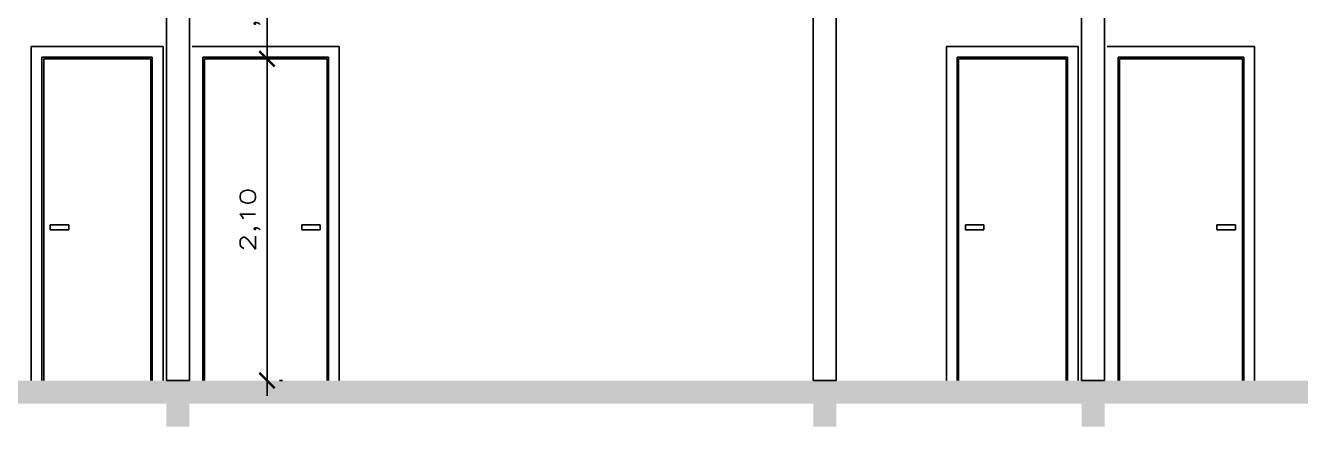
# Model space of a CAD drawing. Extents: x 241 to 398, y 106 to 179.
# Drawn here: x 287.84 to 296.15, y 158.02 to 160.64 of the extents above; entities that cross this region are included whole.
import ezdxf

# ---------------------------------------------------------------- set-up
doc = ezdxf.new("R2010")
doc.units = 0
doc.layers.get('0').update_dxf_attribs({"linetype": 'CONTINUOUS'})
doc.layers.get('DEFPOINTS').update_dxf_attribs({"linetype": 'CONTINUOUS'})
for name, color, linetype in [('COTAS', 7, 'CONTINUOUS'), ('ESTRUT', 8, 'CONTINUOUS'), ('LINVISTA', 8, 'CONTINUOUS'), ('PAREDE', 5, 'CONTINUOUS')]:
    doc.layers.add(name, color=color, linetype=linetype)
doc.styles.add('REGUA60', font='romans.shx', dxfattribs={"width": 1.4})
doc.styles.get("Standard").update_dxf_attribs({"font": 'ISOCP'})
doc.dimstyles.new('ISO-25', dxfattribs={"dimtxt": 2.5, "dimasz": 2.5, "dimexe": 1.25, "dimexo": 0.625, "dimtad": 1, "dimdec": 4, "dimdsep": 46, "dimlunit": 6, "dimtxsty": 'Standard', "dimcen": 2.5, "dimadec": 0, "dimazin": 0, "dimtfac": 1, "dimtdec": 4, "dimtmove": 0, "dimatfit": 3, "dimfxl": 0, "dimtolj": 1, "dimtzin": 0, "dimarcsym": 0})

# ---------------------------------------------------------------- blocks, each defined once
blk = doc.blocks.new('_ARCHTICK')
at = {"color": 0, "linetype": 'ByBlock', "const_width": 0.15}
blk.add_lwpolyline([(-0.5, -0.5), (0.5, 0.5)], dxfattribs=at)
blk = doc.blocks.new('*D33')
at = {"color": 1, "linetype": 'ByBlock', "transparency": 16777216}
for p, q in [((218.0213, 130.6294), (218.0213, 132.9285)), ((218.114, 132.8285), (218.1213, 132.8285)), ((218.1024, 130.7294), (218.1213, 130.7294))]:
    blk.add_line(p, q, dxfattribs=at)
at = {"layer": 'DEFPOINTS', "color": 0, "linetype": 'ByBlock', "transparency": 16777216}
for p in [(218.014, 132.8285, -3.35), (218.0213, 132.8285), (218.0024, 130.7294, -3.35)]:
    blk.add_point(p, dxfattribs=at)
at = {"color": 1, "linetype": 'ByBlock', "transparency": 16777216, "xscale": 0.1, "yscale": 0.1, "zscale": 0.1}
for p, rotation in [((218.0213, 132.8285), 90), ((218.0213, 130.7294), 270)]:
    blk.add_blockref('_ARCHTICK', p, dxfattribs=dict(at, rotation=rotation))
at = {"color": 7, "linetype": 'ByBlock', "transparency": 16777216, "insert": (217.9118, 131.7789), "char_height": 0.1, "attachment_point": 5, "rotation": 90, "style": 'REGUA60'}
blk.add_mtext('\\A1;2,10', dxfattribs=at)
blk = doc.blocks.new('*D34')
at = {"color": 1, "linetype": 'ByBlock', "transparency": 16777216}
for p, q in [((218.0213, 132.7285), (218.0213, 133.6294)), ((218.1213, 133.5294), (218.1213, 133.5294))]:
    blk.add_line(p, q, dxfattribs=at)
at = {"layer": 'DEFPOINTS', "color": 0, "linetype": 'ByBlock', "transparency": 16777216}
for p in [(218.0213, 133.5294, -3.35), (218.0213, 133.5294), (218.014, 132.8285, -3.35)]:
    blk.add_point(p, dxfattribs=at)
at = {"color": 1, "linetype": 'ByBlock', "transparency": 16777216, "xscale": 0.1, "yscale": 0.1, "zscale": 0.1}
for p, rotation in [((218.0213, 133.5294), 90), ((218.0213, 132.8285), 270)]:
    blk.add_blockref('_ARCHTICK', p, dxfattribs=dict(at, rotation=rotation))
at = {"color": 7, "linetype": 'ByBlock', "transparency": 16777216, "insert": (217.9118, 133.1789), "char_height": 0.1, "attachment_point": 5, "rotation": 90, "style": 'REGUA60'}
blk.add_mtext('\\A1;,70', dxfattribs=at)

msp = doc.modelspace()

# ---------------------------------------------------------------- linework, layer by layer
at = {"layer": 'ESTRUT'}
for points in [[(309.5886, 158.1748), (312.6364, 158.3248), (282.9364, 158.1748)], [(282.9364, 158.1748), (312.6364, 158.3248), (282.9364, 158.3248)], [(288.7564, 158.3248), (288.9064, 158.0248), (288.9064, 158.3248)], [(288.7564, 158.0248), (288.9064, 158.0248), (288.7564, 158.3248)], [(292.9764, 158.0248), (293.1264, 158.3248), (292.9764, 158.3248)], [(293.1264, 158.0248), (293.1264, 158.3248), (292.9764, 158.0248)], [(294.7264, 158.0248), (294.8764, 158.3248), (294.7264, 158.3248)], [(294.8764, 158.0248), (294.8764, 158.3248), (294.7264, 158.0248)]]:
    msp.add_solid(points, dxfattribs=at)
at = {"layer": 'LINVISTA'}
for p, q in [((287.8739, 160.5043), (288.7344, 160.5043)), ((287.8739, 158.3247), (287.8739, 160.5043)), ((288.7344, 160.5043), (288.7344, 158.3247)), ((288.9235, 160.5043), (289.8846, 160.5043)), ((289.8846, 160.5043), (289.8846, 158.3247)), ((293.845, 160.5043), (294.7054, 160.5043)), ((293.845, 158.3247), (293.845, 160.5043)), ((294.7054, 160.5043), (294.7054, 158.3247)), ((294.8946, 160.5043), (295.8557, 160.5043)), ((295.8557, 160.5043), (295.8557, 158.3247)), ((287.9441, 160.4341), (287.9441, 158.3247)), ((288.6642, 160.4341), (287.9441, 160.4341)), ((287.9563, 160.4239), (288.655, 160.4239)), ((287.9563, 158.3247), (287.9563, 160.4239)), ((288.655, 160.4239), (288.655, 158.3247)), ((288.6642, 158.3247), (288.6642, 160.4341)), ((288.9937, 160.4341), (288.9937, 158.3247)), ((289.8145, 160.4341), (288.9937, 160.4341)), ((289.0059, 160.4239), (289.8053, 160.4239)), ((289.0059, 158.3247), (289.0059, 160.4239)), ((289.8053, 160.4239), (289.8053, 158.3247)), ((289.8145, 158.3247), (289.8145, 160.4341)), ((293.9152, 160.4341), (293.9152, 158.3247)), ((294.6353, 160.4341), (293.9152, 160.4341)), ((293.9244, 160.4239), (294.6261, 160.4239)), ((293.9244, 158.3247), (293.9244, 160.4239)), ((294.6261, 160.4239), (294.6261, 158.3247)), ((294.6353, 158.3247), (294.6353, 160.4341)), ((294.9648, 160.4341), (294.9648, 158.3247)), ((295.7856, 160.4341), (294.9648, 160.4341)), ((294.974, 160.4239), (295.7764, 160.4239)), ((294.974, 158.3247), (294.974, 160.4239)), ((295.7764, 160.4239), (295.7764, 158.3247)), ((295.7856, 158.3247), (295.7856, 160.4341)), ((287.999, 159.3398), (287.999, 159.3082)), ((288.1211, 159.3398), (287.999, 159.3398)), ((287.999, 159.3092), (288.1211, 159.3092)), ((288.1211, 159.3092), (288.1211, 159.3398)), ((289.6406, 159.3398), (289.6406, 159.3092)), ((289.7596, 159.3398), (289.6406, 159.3398)), ((289.6406, 159.3092), (289.7596, 159.3092)), ((289.7596, 159.3082), (289.7596, 159.3398)), ((293.9701, 159.3398), (293.9701, 159.3082)), ((294.0891, 159.3398), (293.9701, 159.3398)), ((293.9701, 159.3092), (294.0891, 159.3092)), ((294.0891, 159.3092), (294.0891, 159.3398)), ((295.6086, 159.3398), (295.6086, 159.3092)), ((295.7306, 159.3398), (295.6086, 159.3398)), ((295.6086, 159.3092), (295.7306, 159.3092)), ((295.7306, 159.3082), (295.7306, 159.3398))]:
    msp.add_line(p, q, dxfattribs=at)
at = {"layer": 'PAREDE'}
for p, q in [((288.7564, 158.3248), (288.7564, 160.9748)), ((288.9064, 158.3248), (288.9064, 160.9748)), ((292.9764, 158.3248), (292.9764, 160.9748)), ((293.1264, 158.3248), (293.1264, 160.9748)), ((294.7264, 158.3248), (294.7264, 160.9748)), ((294.8764, 158.3248), (294.8764, 160.9748)), ((288.7564, 158.3248), (288.9064, 158.3248)), ((293.1264, 158.3248), (292.9764, 158.3248)), ((294.8764, 158.3248), (294.7264, 158.3248))]:
    msp.add_line(p, q, dxfattribs=at)

# ---------------------------------------------------------------- dimensions: what is measured, and where the dimension line sits
at = {"layer": 'COTAS'}
for base, p1, p2, override, picture, middle in [((289.4129, 161.1248, 3.35), (289.4056, 160.4239), (289.4129, 161.1248), {"dimtxt": 0.1, "dimasz": 0.1, "dimexe": 0.1, "dimexo": 0.1, "dimgap": 0.05, "dimdec": 2, "dimzin": 4, "dimtxsty": 'REGUA60', "dimblk1": 'ARCHTICK', "dimblk2": 'ARCHTICK', "dimsah": 1, "dimcen": 0.1, "dimdle": 0.1, "dimse1": 1, "dimclrd": 1, "dimclre": 1, "dimclrt": 7, "dimtofl": 0, "dimtmove": 2}, '*D34', (289.3034, 160.7744, 3.35)), ((289.4129, 160.4239, 3.35), (289.394, 158.3248), (289.4056, 160.4239), {"dimtxt": 0.1, "dimasz": 0.1, "dimexe": 0.1, "dimexo": 0.1, "dimgap": 0.05, "dimdec": 2, "dimzin": 4, "dimtxsty": 'REGUA60', "dimblk1": 'ARCHTICK', "dimblk2": 'ARCHTICK', "dimsah": 1, "dimcen": 0.1, "dimdle": 0.1, "dimclrd": 1, "dimclre": 1, "dimclrt": 7, "dimtofl": 0, "dimtmove": 2}, '*D33', (289.3034, 159.3744, 3.35))]:
    dim = msp.add_linear_dim(base=base, p1=p1, p2=p2, angle=90, dimstyle='ISO-25', override=override, dxfattribs=at)
    dim.commit()
    dim.dimension.update_dxf_attribs({"geometry": picture, "text_midpoint": middle, "insert": (71.3916, 27.5955)})

doc.saveas('drawing.dxf')
